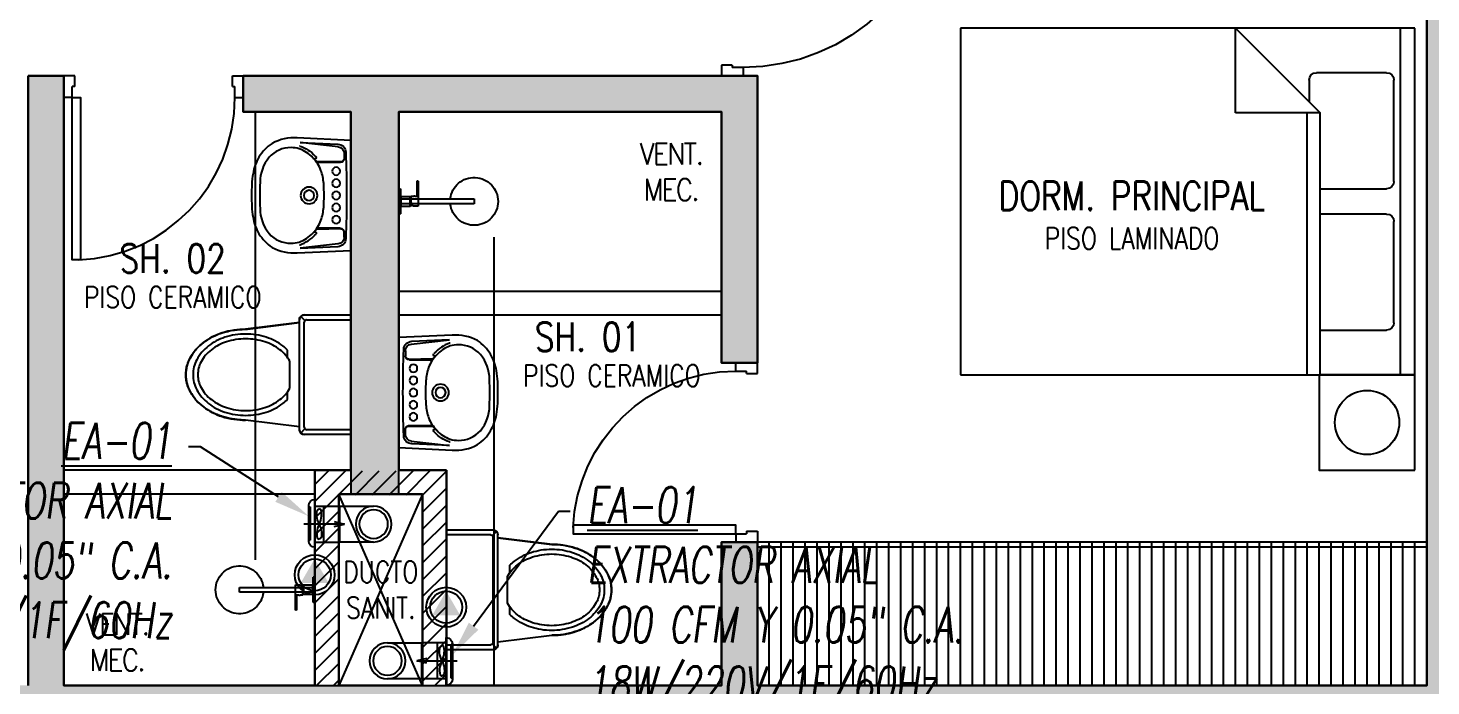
# Model space of a CAD drawing. Header units: millimetres. Extents: x -3 to 53, y -269 to 39.
# Drawn here: x 44.05 to 49.92, y -107.48 to -104.72 of the extents above; entities that cross this region are included whole.
import ezdxf
from ezdxf import colors
from ezdxf.entities.mleader import LeaderData, LeaderLine
from ezdxf.enums import TextEntityAlignment as Align
from ezdxf.math import Vec2, Vec3

# ---------------------------------------------------------------- set-up
doc = ezdxf.new("R2010")
doc.units = ezdxf.units.MM
doc.header["$LTSCALE"] = 15
doc.header["$PDMODE"] = 67
doc.header["$PDSIZE"] = 0.1
doc.linetypes.add('HIDDEN2', pattern=[0.1875, 0.125, -0.0625])
doc.layers.get('0').update_dxf_attribs({"color": 250})
doc.layers.get('DEFPOINTS').update_dxf_attribs({"color": 250})
for name, color, linetype in [('A-EST HATCH', 250, 'Continuous'), ('A-EST PLACAS', 250, 'Continuous'), ('A-LINEAS', 250, 'Continuous'), ('A-MOBILIARIO', 250, 'Continuous'), ('A-MURO BAJO', 251, 'Continuous'), ('A-PROYECCIONES', 250, 'HIDDEN2'), ('A-SANITARIOS', 250, 'Continuous'), ('A-TEXTO-ACABADO PISO', 250, 'Continuous'), ('A-TEXTO-AMBIENTE', 252, 'Continuous'), ('A-TEXTO-INDICACIONES', 250, 'Continuous'), ('DLP_MOBILIARIO FIJO', 250, 'Continuous'), ('L-06_EQ-FIN-CONT', 141, 'Continuous'), ('L3 Equipos y Ductos', 160, 'Continuous'), ('L4 Linea mediana', 191, 'Continuous'), ('L6 Linea fina', 141, 'Continuous'), ('MURO CF 60', 250, 'Continuous')]:
    doc.layers.add(name, color=color, linetype=linetype)
doc.layers.add('A-MUROS', color=252, linetype='Continuous', lineweight=30)
doc.styles.add('JNV ING', font='romans.shx', dxfattribs={"width": 0.7, "oblique": 8, "height": 0.15})
doc.styles.add('ROMANS', font='romans.shx', dxfattribs={"width": 0.8})
pattern_1 = [(45, (359.999406, -86.67669), (-0.035355339, 0.035355339), [])]

# ---------------------------------------------------------------- blocks, each defined once
blk = doc.blocks.new('FUTURE 150')
at = {"layer": 'L3 Equipos y Ductos'}
for p, q in [((-0.1294, 0.1486), (-0.1294, -0.0006)), ((-0.104, -0.026), (-0.104, 0.174)), ((-0.104, 0.152), (0, 0.152)), ((0, 0.152), (0, 0.002)), ((-0.104, 0.002), (0, 0.002))]:
    blk.add_line(p, q, dxfattribs=at)
for centre, start, end in [((-0.104, 0.1486), 90, 180), ((-0.104, -0.0006), 180, 270)]:
    blk.add_arc(centre, 0.0254, start, end, dxfattribs=at)
at = {"layer": 'L4 Linea mediana'}
for p, q in [((-0.1294, 0.1448), (-0.1239, 0.1448)), ((-0.1239, 0.0052), (-0.1239, 0.1448)), ((-0.066, 0.152), (-0.066, 0.002)), ((-0.1294, 0.0052), (-0.1239, 0.0052))]:
    blk.add_line(p, q, dxfattribs=at)
at = {"layer": 'L6 Linea fina'}
for p, q in [((0.0199, 0.077), (-0.1499, 0.077)), ((-0.0231, 0.0872), (0.0199, 0.077)), ((-0.0231, 0.0668), (0.0199, 0.077))]:
    blk.add_line(p, q, dxfattribs=at)
for points in [[(-0.0857, 0.077), (-0.0921, 0.0934), (-0.0951, 0.1284), (-0.0911, 0.1379), (-0.0857, 0.1402)], [(-0.0857, 0.077), (-0.0794, 0.0934), (-0.0764, 0.1284), (-0.0804, 0.1379), (-0.0857, 0.1402)], [(-0.0857, 0.077), (-0.0921, 0.0606), (-0.0951, 0.0256), (-0.0911, 0.0161), (-0.0857, 0.0138)], [(-0.0857, 0.077), (-0.0794, 0.0606), (-0.0764, 0.0256), (-0.0804, 0.0161), (-0.0857, 0.0138)]]:
    blk.add_spline(points, degree=3, dxfattribs=at)
blk = doc.blocks.new('Trampa de humo')
at = {"layer": 'L3 Equipos y Ductos'}
blk.add_lwpolyline([(0.155, 0.15), (0.013, 0.15), (0.013, 0), (0.155, 0)], dxfattribs=at)
for radius in [0.075, 0.06]:
    blk.add_circle((0.155, 0.075), radius, dxfattribs=at)
blk = doc.blocks.new('FUTURE150 con trampa')
blk.add_blockref('Trampa de humo', (0.0927, 0.0279))
at = {"layer": 'L-06_EQ-FIN-CONT'}
blk.add_blockref('FUTURE 150', (0.1057, 0.0259), dxfattribs=at)
blk = doc.blocks.new('PTO ELECT')
at = {"layer": 'L4 Linea mediana', "ltscale": 1.5}
blk.add_circle((-0.6859, 0.0891), 0.0833, dxfattribs=at)
at = {"layer": 'L6 Linea fina', "ltscale": 1.5}
blk.add_circle((-0.6859, 0.0891), 0.0671, dxfattribs=at)
blk.add_solid([(-0.6278, 0.0555), (-0.744, 0.0555), (-0.6278, 0.0555), (-0.6859, 0.1562)], dxfattribs=at)
blk = doc.blocks.new('EST.P10')
at = {"layer": 'A-EST HATCH'}
h = blk.add_hatch(color=256, dxfattribs=at)
h.dxf.hatch_style = 1
h.paths.add_polyline_path([(39.55, -2.74), (39.55, 3.325), (37.9, 3.325), (37.9, 3.525), (39.7, 3.525), (39.7, 2.65), (41.2, 2.65), (41.2, 3.15), (41.35, 3.15), (41.35, 2.45), (39.7, 2.45), (39.7, -2.74)])
h.paths.add_polyline_path([(18.45, 7.325), (20.05, 7.325), (20.05, 10.425), (18.85, 10.425), (18.85, 10.575), (20.2, 10.575), (20.2, 7.175), (18.45, 7.175)])
h.paths.add_polyline_path([(17.65, 10.575), (17.5, 10.575), (17.5, 7.175), (17.65, 7.175)])
h.paths.add_polyline_path([(12.15, 11.05), (11.85, 11.05), (11.85, 10.9), (12, 10.9), (12, 7.825), (12.15, 7.825)])
h.paths.add_polyline_path([(15.1, 10.425), (15.1, 7.325), (16.7, 7.325), (16.7, 7.175), (14.95, 7.175), (14.95, 10.575), (16.3, 10.575), (16.3, 10.425)])
h.paths.add_polyline_path([(5.85, 10.9), (5.25, 10.9), (5.25, 11.05), (6, 11.05), (6, 7.65), (4.85, 7.65), (4.85, 7.8), (5.85, 7.8)])
h.paths.add_polyline_path([(4.05, 11.05), (4.05, 7.65), (3.9, 7.65), (3.9, 11.05)])
h.paths.add_polyline_path([(3.1, 7.8), (1.5, 7.8), (1.5, 10.9), (2.7, 10.9), (2.7, 11.05), (1.35, 11.05), (1.35, 7.65), (3.1, 7.65)])
h.paths.add_polyline_path([(5.85, -2.65), (5.25, -2.65), (5.25, -2.8), (6, -2.8), (6, 0.6), (4.85, 0.6), (4.85, 0.45), (5.85, 0.45)])
h.paths.add_polyline_path([(4.05, -2.8), (4.05, 0.6), (3.9, 0.6), (3.9, -2.8)])
h.paths.add_polyline_path([(3.1, 0.45), (1.5, 0.45), (1.5, -2.65), (2.7, -2.65), (2.7, -2.8), (1.35, -2.8), (1.35, 0.6), (3.1, 0.6)])
h.paths.add_polyline_path([(8.7, -0.35), (8.85, -0.35), (8.85, -2.65), (9, -2.65), (9, -2.8), (8.7, -2.8)])
h.paths.add_polyline_path([(18.45, 0.925), (20.05, 0.925), (20.05, -2.175), (18.85, -2.175), (18.85, -2.325), (20.2, -2.325), (20.2, 1.075), (18.45, 1.075)])
h.paths.add_polyline_path([(17.65, -2.325), (17.5, -2.325), (17.5, 1.075), (17.65, 1.075)])
h.paths.add_polyline_path([(12.15, -2.8), (11.85, -2.8), (11.85, -2.65), (12, -2.65), (12, 0.425), (12.15, 0.425)])
h.paths.add_polyline_path([(15.1, -2.175), (15.1, 0.925), (16.7, 0.925), (16.7, 1.075), (14.95, 1.075), (14.95, -2.325), (16.3, -2.325), (16.3, -2.175)])
h.paths.add_polyline_path([(31.6, 7.325), (30, 7.325), (30, 10.425), (31.2, 10.425), (31.2, 10.575), (29.85, 10.575), (29.85, 7.175), (31.6, 7.175)])
h.paths.add_polyline_path([(32.4, 10.575), (32.55, 10.575), (32.55, 7.175), (32.4, 7.175)])
h.paths.add_polyline_path([(38.2, 11.05), (38.2, 10.9), (38.05, 10.9), (38.05, 7.825), (37.9, 7.825), (37.9, 11.05)])
h.paths.add_polyline_path([(27.6, 4.725), (37, 4.725), (37, 4.875), (33.45, 4.875), (33.45, 6.275), (33.25, 6.275), (33.25, 4.875), (30.35, 4.875), (30.35, 6.275), (30.2, 6.275), (30.2, 4.875), (27.8, 4.875), (27.8, 6.125), (29.45, 6.125), (29.45, 6.275), (27.175, 6.275), (27.175, 6.125), (27.6, 6.125)])
h.paths.add_polyline_path([(34.95, 10.425), (34.95, 7.325), (33.35, 7.325), (33.35, 7.175), (35.1, 7.175), (35.1, 10.575), (33.75, 10.575), (33.75, 10.425)])
h.paths.add_polyline_path([(39.7, 5.8), (41.35, 5.8), (41.35, 5.1), (41.2, 5.1), (41.2, 5.6), (39.7, 5.6), (39.7, 4.725), (37.9, 4.725), (37.9, 4.925), (39.55, 4.925), (39.55, 10.99), (39.7, 10.99)])
h.paths.add_polyline_path([(44.2, 10.9), (44.8, 10.9), (44.8, 11.05), (44.05, 11.05), (44.05, 7.65), (45.2, 7.65), (45.2, 7.8), (44.2, 7.8)])
h.paths.add_polyline_path([(46, 11.05), (46, 7.65), (46.15, 7.65), (46.15, 11.05)])
h.paths.add_polyline_path([(46.95, 7.8), (48.55, 7.8), (48.55, 10.9), (47.35, 10.9), (47.35, 11.05), (48.7, 11.05), (48.7, 7.65), (46.95, 7.65)])
h.paths.add_polyline_path([(46, -2.8), (46, 0.6), (46.15, 0.6), (46.15, -2.8)])
h.paths.add_polyline_path([(46.95, 0.45), (48.55, 0.45), (48.55, -2.65), (47.35, -2.65), (47.35, -2.8), (48.7, -2.8), (48.7, 0.6), (46.95, 0.6)])
h.paths.add_polyline_path([(41.35, 0.7), (41.2, 0.7), (41.2, -2.65), (41.05, -2.65), (41.05, -2.8), (41.35, -2.8)])
h.paths.add_polyline_path([(31.6, 0.925), (30, 0.925), (30, -2.175), (31.2, -2.175), (31.2, -2.325), (29.85, -2.325), (29.85, 1.075), (31.6, 1.075)])
h.paths.add_polyline_path([(32.4, -2.325), (32.55, -2.325), (32.55, 1.075), (32.4, 1.075)])
h.paths.add_polyline_path([(37.9, -2.8), (38.2, -2.8), (38.2, -2.65), (38.05, -2.65), (38.05, 0.425), (37.9, 0.425)])
h.paths.add_polyline_path([(34.95, -2.175), (34.95, 0.925), (33.35, 0.925), (33.35, 1.075), (35.1, 1.075), (35.1, -2.325), (33.75, -2.325), (33.75, -2.175)])
h.paths.add_polyline_path([(10.35, 3.525), (12.15, 3.525), (12.15, 3.375), (10.5, 3.375), (10.5, -2.74), (10.35, -2.74), (10.35, 2.5), (8.7, 2.5), (8.7, 3.15), (8.85, 3.15), (8.85, 2.65), (10.35, 2.65)])
h.paths.add_polyline_path([(44.05, -2.8), (44.05, 0.6), (45.2, 0.6), (45.2, 0.45), (44.2, 0.45), (44.2, -2.65), (44.8, -2.65), (44.8, -2.8)])
h.paths.add_polyline_path([(46.9532, 5.55), (47.1, 5.55), (47.1, 6.75), (44.95, 6.75), (44.95, 6.6), (45.4, 6.6), (45.4, 5), (45.6, 5), (45.6, 6.6), (46.95, 6.6), (46.95, 5.55)], flags=17)
h.paths.add_polyline_path([(46.9532, 2.7), (47.1, 2.7), (47.1, 1.5), (44.95, 1.5), (44.95, 1.65), (45.4, 1.65), (45.4, 3.25), (45.6, 3.25), (45.6, 1.65), (46.95, 1.65), (46.95, 2.7)], flags=17)
h.paths.add_polyline_path([(41.1999, 4.2), (44.05, 4.2), (44.05, 6.75), (44.2, 6.75), (44.2, 4.2), (46.95, 4.2), (46.95, 4.8), (47.1, 4.8), (47.1, 4.2), (49.9, 4.2), (49.9, 8.15), (49.85, 8.15), (49.85, 8.25), (50.05, 8.25), (50.05, 0), (49.85, 0), (49.85, 0.1), (49.8999, 0.1), (49.9, 4.05), (47.1, 4.05), (47.1, 3.45), (46.95, 3.45), (46.95, 4.05), (44.2, 4.05), (44.2, 1.5), (44.05, 1.5), (44.05, 4.05), (41.1999, 4.05)])
h.paths.add_polyline_path([(41.35, 11.05), (41.35, 7.55), (41.2, 7.55), (41.2, 10.9), (41.05, 10.9), (41.05, 11.05)])
h.paths.add_polyline_path([(27.15, 4.725), (25.15, 4.725), (25.15, 4.875), (27, 4.875), (27, 8.275), (25.15, 8.275), (25.15, 8.425), (27, 8.425), (27, 10.575), (27.85, 10.575), (27.85, 10.425), (27.15, 10.425)])
h.paths.add_polyline_path([(10.35, 10.99), (10.35, 5.75), (8.7, 5.75), (8.7, 5.1), (8.85, 5.1), (8.85, 5.6), (10.35, 5.6), (10.35, 4.725), (12.15, 4.725), (12.15, 4.875), (10.5, 4.875), (10.5, 10.99)])
h.paths.add_polyline_path([(2.95, 4.2), (0.15, 4.2), (0.1499, 8.15), (0.2, 8.15), (0.2, 8.25), (0, 8.25), (0, 0), (0.2, 0), (0.2, 0.0997), (0.1501, 0.1), (0.15, 4.05), (2.95, 4.05), (2.95, 3.45), (3.1, 3.45), (3.1, 4.05), (5.85, 4.05), (5.85, 1.5), (6, 1.5), (6, 4.05), (8.8501, 4.05), (8.8501, 4.2), (6, 4.2), (6, 6.75), (5.85, 6.75), (5.85, 4.2), (3.1, 4.2), (3.1, 4.8), (2.95, 4.8)])
h.paths.add_polyline_path([(8.7, 11.05), (9, 11.05), (9, 10.9), (8.85, 10.9), (8.85, 8.6), (8.7, 8.6)])
h.paths.add_polyline_path([(3.0968, 5.55), (2.95, 5.55), (2.95, 6.75), (5.1, 6.75), (5.1, 6.6), (4.65, 6.6), (4.65, 5), (4.45, 5), (4.45, 6.6), (3.1, 6.6), (3.1, 5.55)], flags=17)
h.paths.add_polyline_path([(3.0968, 2.7), (2.95, 2.7), (2.95, 1.5), (5.1, 1.5), (5.1, 1.65), (4.65, 1.65), (4.65, 3.25), (4.45, 3.25), (4.45, 1.65), (3.1, 1.65), (3.1, 2.7)], flags=17)
h.paths.add_polyline_path([(23.35, 4.725), (23.2, 4.725), (23.2, 8.425), (23.35, 8.425)])
h.paths.add_polyline_path([(22.45, 6.125), (22.45, 4.725), (13.05, 4.725), (13.05, 4.875), (16.6, 4.875), (16.6, 6.275), (16.8, 6.275), (16.8, 4.875), (19.7, 4.875), (19.7, 6.275), (19.85, 6.275), (19.85, 4.875), (22.25, 4.875), (22.25, 6.125), (20.6, 6.125), (20.6, 6.275), (22.845, 6.275), (22.845, 6.125)])
h.paths.add_polyline_path([(29, 1.975), (29, 2.125), (27.2, 2.125), (27.2, 3.375), (29.75, 3.375), (29.75, 1.975), (29.9, 1.975), (29.9, 3.375), (33.25, 3.375), (33.25, 1.975), (33.45, 1.975), (33.45, 3.375), (37, 3.375), (37, 3.525), (27, 3.525), (27, 1.975)])
h.paths.add_polyline_path([(27, 1.95), (27, -1.775), (23.35, -1.775), (23.35, 0.875), (25.7, 0.875), (25.7, 1.425), (26, 1.425), (26, 1.575), (25.55, 1.575), (25.55, 1.025), (23.35, 1.025), (23.35, 3.375), (26, 3.375), (26, 3.525), (23.2, 3.525), (23.2, -1.925), (27, -1.925), (27, -2.325), (27.85, -2.325), (27.85, -2.175), (27.15, -2.175), (27.15, 1.95)])
at = {"layer": 'A-EST PLACAS'}
blk.add_lwpolyline([(44.05, 6.75), (44.2, 6.75), (44.2, 4.2), (46.95, 4.2), (46.95, 4.8), (47.1, 4.8), (47.1, 4.2), (49.9, 4.2), (49.9, 8.15), (49.85, 8.15), (49.85, 8.25), (50.05, 8.25), (50.05, 0), (49.85, 0), (49.85, 0.1), (49.9, 0.1), (49.9, 4.05), (47.1, 4.05), (47.1, 3.45), (46.95, 3.45), (46.95, 4.05), (44.2, 4.05), (44.2, 1.5), (44.05, 1.5)], dxfattribs=at)
blk.add_lwpolyline([(46.9532, 5.55), (47.1, 5.55), (47.1, 6.75), (44.95, 6.75), (44.95, 6.6), (45.4, 6.6), (45.4, 5), (45.6, 5), (45.6, 6.6), (46.95, 6.6), (46.95, 5.55)], close=True, dxfattribs=at)
blk = doc.blocks.new('TEXTO DUCTOS PT')
at = {"layer": 'A-TEXTO-INDICACIONES', "insert": (44.175, -6.45), "char_height": 0.09, "width": 0.4157, "attachment_point": 5, "style": 'ROMANS'}
blk.add_mtext('\\pxsm1,t16;DUCTO SANIT.', dxfattribs=at)
blk = doc.blocks.new('ducha marsano')
at = {"linetype": 'HIDDEN2', "ltscale": 0.5, "extrusion": (-4.9425e-10, -7.91123e-10, -1)}
for p, q in [((-0.01, 0), (0.01, 0)), ((0.01, 0), (0.01, -0.3155)), ((-0.0155, -0.058), (-0.0157, -0.058)), ((-0.01, -0.3155), (-0.01, 0)), ((0.0225, -0.0515), (-0.0001, -0.0515)), ((0.0225, -0.0515), (0.0225, -0.0627)), ((-0.0205, -0.08), (-0.0205, -0.0601)), ((0.021, -0.0815), (-0.019, -0.0815)), ((0.025, -0.0815), (0.021, -0.0815)), ((0.0225, -0.0682), (0.0225, -0.077)), ((0.0225, -0.077), (0.025, -0.077)), ((0.025, -0.077), (0.0771, -0.077)), ((0.0771, -0.0815), (0.025, -0.0815)), ((0.0771, -0.077), (0.0816, -0.077)), ((0.0816, -0.0815), (0.0771, -0.0815)), ((0.0816, -0.077), (0.082, -0.077)), ((0.082, -0.0815), (0.0816, -0.0815)), ((0.082, -0.077), (0.084, -0.077)), ((0.084, -0.0815), (0.082, -0.0815)), ((0.0855, -0.0785), (0.0855, -0.08)), ((0.01, -0.3155), (-0.01, -0.3155))]:
    blk.add_line(p, q, dxfattribs=at)
for centre, radius, start, end in [((-0.0004, -0.0462), 0.02, 323.95812, 354.92979), ((0.0004, -0.0462), 0.02, 185.07021, 195.2705), ((0.019, -0.08), 0.0015, 270, 360), ((-0.084, -0.0785), 0.0015, 90, 180), ((-0.084, -0.08), 0.0015, 180, 270), ((0, -0.3155), 0.1, 95.73917, 84.26083)]:
    blk.add_arc(centre, radius, start, end, dxfattribs=at)
at = {"linetype": 'HIDDEN2', "ltscale": 0.5, "extrusion": (-4.94252e-10, -7.91124e-10, -1)}
blk.add_ellipse((0, -0.0515), major_axis=(-0.0225, -0.0095), ratio=0.001448, start_param=0.425436, end_param=1.567366, dxfattribs=at)
at = {"linetype": 'HIDDEN2', "ltscale": 0.5}
for points, degree in [([(-0.0305, 0), (0, 0), (0.0305, 0)], 2), ([(0.0305, 0), (0.0415, 0), (0.0525, 0)], 2), ([(0.0525, 0), (0.0525, -0.0038), (0.0525, -0.0075)], 2), ([(-0.0525, 0), (-0.0525, -0.0038), (-0.0525, -0.0075)], 2), ([(-0.0525, 0), (-0.0415, 0), (-0.0305, 0)], 2), ([(-0.0525, -0.0075), (-0.0525, -0.0075), (-0.0525, -0.0075)], 2), ([(0.0305, -0.008), (0, -0.008), (-0.0305, -0.008)], 2), ([(-0.0215, -0.008), (-0.0215, -0.0093), (-0.0215, -0.0105)], 2), ([(-0.021, -0.011), (-0.007, -0.011), (0.007, -0.011), (0.021, -0.011)], 3), ([(-0.02, -0.011), (-0.02, -0.0294), (-0.02, -0.0477)], 2), ([(-0.0197, -0.048), (0, -0.048), (0.0197, -0.048)], 2), ([(0.02, -0.011), (0.02, -0.0294), (0.02, -0.0477)], 2), ([(0.0215, -0.008), (0.0215, -0.0093), (0.0215, -0.0105)], 2)]:
    blk.add_open_spline(points, degree=degree, dxfattribs=at)
for points, weights in [([(-0.0525, -0.0075), (-0.0525, -0.0075), (-0.0525, -0.0075)], [1, 0.990847086912, 0.982266230892]), ([(-0.052, -0.008), (-0.0525, -0.008), (-0.0525, -0.0075)], [1, 0.707106781193, 1]), ([(-0.0215, -0.0105), (-0.0215, -0.011), (-0.021, -0.011)], [1, 0.70710678154, 1]), ([(-0.02, -0.0477), (-0.02, -0.048), (-0.0197, -0.048)], [1, 0.707106780138, 1]), ([(0.02, -0.0477), (0.02, -0.048), (0.0197, -0.048)], [1, 0.707106779703, 1]), ([(0.0211, -0.011), (0.0211, -0.011), (0.021, -0.011)], [1, 0.992411795776, 1]), ([(0.052, -0.008), (0.0521, -0.008), (0.0521, -0.008)], [1, 0.992411795771, 1])]:
    blk.add_rational_spline(points, weights, degree=2, dxfattribs=at)
for points, knots in [([(-0.0305, -0.008), (-0.0332, -0.008), (-0.0374, -0.008), (-0.0424, -0.008), (-0.0458, -0.008), (-0.0486, -0.008), (-0.0512, -0.008), (-0.052, -0.008), (-0.052, -0.008)], [0, 0, 0, 0, 8.104572, 12.495263, 16.885954, 21.276645, 25.667336, 33.771908, 33.771908, 33.771908, 33.771908]), ([(0.052, -0.008), (0.052, -0.008), (0.0512, -0.008), (0.0486, -0.008), (0.0458, -0.008), (0.0424, -0.008), (0.0374, -0.008), (0.0332, -0.008), (0.0305, -0.008)], [0, 0, 0, 0, 8.104572, 12.495263, 16.885954, 21.276645, 25.667336, 33.771908, 33.771908, 33.771908, 33.771908]), ([(0.0225, -0.0682), (0.0225, -0.0682), (0.0225, -0.0682), (0.0225, -0.0679), (0.0224, -0.0677), (0.0224, -0.0672), (0.0224, -0.0669), (0.0223, -0.0662), (0.0223, -0.0658), (0.0223, -0.0652), (0.0223, -0.0648), (0.0224, -0.0641), (0.0224, -0.0638), (0.0224, -0.0633), (0.0225, -0.0631), (0.0225, -0.0628), (0.0225, -0.0627), (0.0225, -0.0627)], [0.4148436, 0.4148436, 0.4148436, 0.4148436, 0.5185541, 0.5185541, 0.6222645, 0.6222645, 0.7259759, 0.7259759, 0.8296873, 0.8296873, 0.9333987, 0.9333987, 1.03711, 1.03711, 1.1408205, 1.1408205, 1.2445309, 1.2445309, 1.2445309, 1.2445309])]:
    blk.add_open_spline(points, degree=3, knots=knots, dxfattribs=at)
for points, weights, degree, knots in [([(0.0211, -0.011), (0.0211, -0.011), (0.0211, -0.011), (0.0211, -0.011), (0.0214, -0.0109), (0.0215, -0.0107), (0.0215, -0.0105)], [0.918641037743, 0.918640949346, 0.918640860949, 0.918640772552, 0.789223156395, 0.789223156395, 0.918640772552], 3, [0.1238988, 0.1238988, 0.1238988, 0.1238988, 0.1238993, 0.1238993, 0.1238993, 0.78603, 0.78603, 0.78603, 0.78603]), ([(0.0521, -0.008), (0.0521, -0.008), (0.0521, -0.008), (0.0525, -0.0079), (0.0525, -0.0075)], [0.918641037749, 0.918640905153, 0.918640772558, 0.724517853988, 0.918640772558], 2, [0.1238988, 0.1238988, 0.1238988, 0.1238993, 0.1238993, 0.7860311, 0.7860311, 0.7860311])]:
    blk.add_rational_spline(points, weights, degree=degree, knots=knots, dxfattribs=at)
blk = doc.blocks.new('*U140')
for p, q in [((0.01, 0.855), (0.01, 0.9)), ((0.1, 0.865), (0.1, 0.9)), ((0.055, 0.855), (0.01, 0.855)), ((0.1, 0.865), (0.055, 0.865)), ((0.055, 0.855), (0.055, 0.865)), ((0.055, 0.045), (0.01, 0.045)), ((0.01, 0.045), (0.01, 0)), ((0.055, 0.045), (0.055, 0.035)), ((0.1, 0.035), (0.055, 0.035)), ((0.1, 0.035), (0.1, 0))]:
    blk.add_line(p, q)
blk.add_lwpolyline([(0.93, 0.07), (0.93, 0.035), (0.1, 0.035), (0.1, 0.07)], close=True)
at = {"linetype": 'HIDDEN2'}
blk.add_arc((0.0995, 0.0339), 0.8311, 2.23015, 89.96723, dxfattribs=at)
blk = doc.blocks.new('A$C3E6679A6')
for p, q in [((0, 1.8444), (0.0001, 1.9044)), ((0.0001, 1.9044), (1.4501, 1.9044)), ((1.4501, 1.9044), (1.4501, 1.8444))]:
    blk.add_line(p, q)
at = {"linetype": 'Continuous'}
for p, q in [((0, 1.8444), (1.45, 1.8444)), ((0, 0.0044), (0, 1.8444)), ((1.45, 1.8444), (1.45, 0.0044)), ((0.1867, 1.5087), (0.1867, 1.786)), ((0.2173, 1.8167), (0.6414, 1.8167)), ((0.672, 1.786), (0.672, 1.5087)), ((0.778, 1.5087), (0.778, 1.786)), ((0.8086, 1.8167), (1.2327, 1.8167)), ((1.2633, 1.786), (1.2633, 1.4926)), ((0, 1.5084), (1.0953, 1.5084)), ((1.45, 1.1538), (1.0953, 1.5084)), ((1.0953, 1.5084), (1.0953, 1.1538)), ((1.0953, 1.4524), (0, 1.4524)), ((1.2327, 1.462), (1.1418, 1.462)), ((1.0953, 1.1538), (1.45, 1.1538)), ((1.45, 0.0044), (0, 0.0044))]:
    blk.add_line(p, q, dxfattribs=at)
for centre, start, end in [((0.2173, 1.786), 90, 180), ((0.6414, 1.786), 0, 90), ((0.8086, 1.786), 90, 180), ((1.2327, 1.786), 0, 90), ((1.2327, 1.4926), 270, 0)]:
    blk.add_arc(centre, 0.0306, start, end, dxfattribs=at)
at = {"layer": 'DEFPOINTS', "color": 0, "linetype": 'ByBlock'}
for p in [(0, 1.9044), (0, 0)]:
    blk.add_point(p, dxfattribs=at)
blk = doc.blocks.new('A$C2EBA15F5')
blk.add_lwpolyline([(0, 0.4), (0, 0), (0.4, 0), (0.4, 0.4)], close=True)
blk.add_circle((0.2, 0.2), 0.1344)
blk = doc.blocks.new('SIFON JET_PLANTA')
at = {"extrusion": (-2.64698e-23, 6.61744e-24, -1)}
for p, q in [((-0.2149, 0.2323, 0), (-0.2142, 0.2356, 0)), ((-0.2142, 0.2356, 0), (-0.2129, 0.239, 0)), ((-0.2129, 0.239, 0), (-0.211, 0.2419, 0)), ((-0.211, 0.2419, 0), (-0.2091, 0.2441, 0)), ((-0.2091, 0.2441, 0), (-0.2077, 0.2455, 0)), ((-0.2077, 0.2455, 0), (-0.2055, 0.247, 0)), ((-0.2055, 0.247, 0), (-0.2007, 0.2492, 0)), ((-0.2007, 0.2492, 0), (-0.195, 0.25, 0)), ((-0.195, 0.25, 0), (-0.195, 0.25, 0)), ((-0.195, 0.25, 0), (-0.1605, 0.25, 0)), ((-0.1605, 0.25, 0), (-0.0975, 0.25, 0)), ((-0.0975, 0.25, 0), (-0.0323, 0.25, 0)), ((-0.0323, 0.25, 0), (0, 0.25, 0)), ((0, 0.25, 0), (0, -0.25, 0)), ((-0.5385, 0.1749, 0), (-0.5346, 0.176, 0)), ((-0.5346, 0.176, 0), (-0.5265, 0.1784, 0)), ((-0.5265, 0.1784, 0), (-0.5216, 0.1797, 0)), ((-0.5216, 0.1797, 0), (-0.5148, 0.1813, 0)), ((-0.5148, 0.1813, 0), (-0.5079, 0.1829, 0)), ((-0.5079, 0.1829, 0), (-0.5016, 0.1842, 0)), ((-0.5016, 0.1842, 0), (-0.4865, 0.1867, 0)), ((-0.4865, 0.1867, 0), (-0.4763, 0.188, 0)), ((-0.4763, 0.188, 0), (-0.4726, 0.1884, 0)), ((-0.4726, 0.1884, 0), (-0.4636, 0.1892, 0)), ((-0.4636, 0.1892, 0), (-0.4549, 0.1897, 0)), ((-0.4549, 0.1897, 0), (-0.449, 0.1899, 0)), ((-0.449, 0.1899, 0), (-0.44, 0.19, 0)), ((-0.44, 0.19, 0), (-0.4322, 0.191, 0)), ((-0.4322, 0.191, 0), (-0.215, 0.2181, 0)), ((-0.215, 0.2278, 0), (-0.2149, 0.2323, 0)), ((-0.215, 0.2234, 0), (-0.215, 0.2278, 0)), ((-0.215, 0.2181, 0), (-0.215, 0.2234, 0)), ((-0.6386, 0.1152, 0), (-0.6326, 0.121, 0)), ((-0.6326, 0.121, 0), (-0.6299, 0.1235, 0)), ((-0.6299, 0.1235, 0), (-0.6251, 0.1276, 0)), ((-0.6251, 0.1276, 0), (-0.6206, 0.1314, 0)), ((-0.6206, 0.1314, 0), (-0.6168, 0.1344, 0)), ((-0.6168, 0.1344, 0), (-0.6106, 0.1389, 0)), ((-0.6106, 0.1389, 0), (-0.6061, 0.142, 0)), ((-0.6061, 0.142, 0), (-0.6, 0.1461, 0)), ((-0.6, 0.1461, 0), (-0.5963, 0.1484, 0)), ((-0.5963, 0.1484, 0), (-0.5908, 0.1517, 0)), ((-0.5908, 0.1517, 0), (-0.5862, 0.1543, 0)), ((-0.5862, 0.1543, 0), (-0.5794, 0.158, 0)), ((-0.5794, 0.158, 0), (-0.5693, 0.1629, 0)), ((-0.5693, 0.1629, 0), (-0.5517, 0.1703, 0)), ((-0.5517, 0.1703, 0), (-0.5465, 0.1722, 0)), ((-0.5465, 0.1722, 0), (-0.5385, 0.1749, 0)), ((-0.6779, 0.0582, 0), (-0.6745, 0.0655, 0)), ((-0.6745, 0.0655, 0), (-0.6722, 0.0699, 0)), ((-0.6745, 0.0655, 0), (-0.6745, 0.0655, 0)), ((-0.6722, 0.0699, 0), (-0.6705, 0.0728, 0)), ((-0.6705, 0.0728, 0), (-0.669, 0.0755, 0)), ((-0.669, 0.0755, 0), (-0.6672, 0.0785, 0)), ((-0.6672, 0.0785, 0), (-0.665, 0.082, 0)), ((-0.665, 0.082, 0), (-0.6634, 0.0845, 0)), ((-0.6634, 0.0845, 0), (-0.6611, 0.088, 0)), ((-0.6611, 0.088, 0), (-0.657, 0.0936, 0)), ((-0.657, 0.0936, 0), (-0.6534, 0.0984, 0)), ((-0.657, 0.0936, 0), (-0.657, 0.0936, 0)), ((-0.6534, 0.0984, 0), (-0.6503, 0.1023, 0)), ((-0.6534, 0.0984, 0), (-0.6534, 0.0984, 0)), ((-0.6503, 0.1023, 0), (-0.6453, 0.108, 0)), ((-0.6453, 0.108, 0), (-0.6386, 0.1152, 0)), ((-0.69, 0, 0), (-0.6899, 0.0044, 0)), ((-0.6899, 0.0044, 0), (-0.6897, 0.0096, 0)), ((-0.6897, 0.0096, 0), (-0.6893, 0.014, 0)), ((-0.6893, 0.014, 0), (-0.6887, 0.0194, 0)), ((-0.6887, 0.0194, 0), (-0.6881, 0.0236, 0)), ((-0.6881, 0.0236, 0), (-0.6872, 0.0284, 0)), ((-0.6881, 0.0236, 0), (-0.6881, 0.0236, 0)), ((-0.6872, 0.0284, 0), (-0.6867, 0.031, 0)), ((-0.6867, 0.031, 0), (-0.6855, 0.0361, 0)), ((-0.6855, 0.0361, 0), (-0.6838, 0.0421, 0)), ((-0.6855, 0.0361, 0), (-0.6855, 0.0361, 0)), ((-0.6838, 0.0421, 0), (-0.6819, 0.048, 0)), ((-0.6838, 0.0421, 0), (-0.6838, 0.0421, 0)), ((-0.6819, 0.048, 0), (-0.6804, 0.0521, 0)), ((-0.6804, 0.0521, 0), (-0.6793, 0.0547, 0)), ((-0.6793, 0.0547, 0), (-0.6779, 0.0582, 0)), ((-0.6899, -0.0065, 0), (-0.69, 0, 0)), ((-0.6896, -0.0111, 0), (-0.6899, -0.0065, 0)), ((-0.6891, -0.0164, 0), (-0.6896, -0.0111, 0)), ((-0.6881, -0.0232, 0), (-0.6891, -0.0164, 0)), ((-0.6876, -0.0264, 0), (-0.6881, -0.0232, 0)), ((-0.687, -0.0296, 0), (-0.6876, -0.0264, 0)), ((-0.6864, -0.0321, 0), (-0.687, -0.0296, 0)), ((-0.6855, -0.0361, 0), (-0.6864, -0.0321, 0)), ((-0.6838, -0.0419, 0), (-0.6855, -0.0361, 0)), ((-0.6827, -0.0457, 0), (-0.6838, -0.0419, 0)), ((-0.6814, -0.0492, 0), (-0.6827, -0.0457, 0)), ((-0.6803, -0.0522, 0), (-0.6814, -0.0492, 0)), ((-0.6792, -0.0551, 0), (-0.6803, -0.0522, 0)), ((-0.6779, -0.0581, 0), (-0.6792, -0.0551, 0)), ((-0.677, -0.0602, 0), (-0.6779, -0.0581, 0)), ((-0.6751, -0.0642, 0), (-0.677, -0.0602, 0)), ((-0.6722, -0.0699, 0), (-0.6751, -0.0642, 0)), ((-0.6706, -0.0727, 0), (-0.6722, -0.0699, 0)), ((-0.6679, -0.0774, 0), (-0.6706, -0.0727, 0)), ((-0.6646, -0.0826, 0), (-0.6679, -0.0774, 0)), ((-0.6623, -0.0862, 0), (-0.6646, -0.0826, 0)), ((-0.6599, -0.0897, 0), (-0.6623, -0.0862, 0)), ((-0.6554, -0.0958, 0), (-0.6599, -0.0897, 0)), ((-0.6494, -0.1032, 0), (-0.6554, -0.0958, 0)), ((-0.6458, -0.1074, 0), (-0.6494, -0.1032, 0)), ((-0.64, -0.1137, 0), (-0.6458, -0.1074, 0)), ((-0.6379, -0.1158, 0), (-0.64, -0.1137, 0)), ((-0.6347, -0.119, 0), (-0.6379, -0.1158, 0)), ((-0.6335, -0.1201, 0), (-0.6347, -0.119, 0)), ((-0.6347, -0.119, 0), (-0.6347, -0.119, 0)), ((-0.6318, -0.1217, 0), (-0.6335, -0.1201, 0)), ((-0.6305, -0.123, 0), (-0.6318, -0.1217, 0)), ((-0.6318, -0.1217, 0), (-0.6318, -0.1217, 0)), ((-0.6288, -0.1244, 0), (-0.6305, -0.123, 0)), ((-0.6276, -0.1255, 0), (-0.6288, -0.1244, 0)), ((-0.6262, -0.1268, 0), (-0.6276, -0.1255, 0)), ((-0.6245, -0.1281, 0), (-0.6262, -0.1268, 0)), ((-0.6235, -0.1291, 0), (-0.6245, -0.1281, 0)), ((-0.6245, -0.1281, 0), (-0.6245, -0.1281, 0)), ((-0.6223, -0.13, 0), (-0.6235, -0.1291, 0)), ((-0.6215, -0.1307, 0), (-0.6223, -0.13, 0)), ((-0.6204, -0.1315, 0), (-0.6215, -0.1307, 0)), ((-0.6193, -0.1324, 0), (-0.6204, -0.1315, 0)), ((-0.6179, -0.1335, 0), (-0.6193, -0.1324, 0)), ((-0.6168, -0.1344, 0), (-0.6179, -0.1335, 0)), ((-0.6153, -0.1355, 0), (-0.6168, -0.1344, 0)), ((-0.6142, -0.1363, 0), (-0.6153, -0.1355, 0)), ((-0.612, -0.1379, 0), (-0.6142, -0.1363, 0)), ((-0.6086, -0.1403, 0), (-0.612, -0.1379, 0)), ((-0.607, -0.1415, 0), (-0.6086, -0.1403, 0)), ((-0.6058, -0.1422, 0), (-0.607, -0.1415, 0)), ((-0.6039, -0.1435, 0), (-0.6058, -0.1422, 0)), ((-0.602, -0.1448, 0), (-0.6039, -0.1435, 0)), ((-0.6004, -0.1458, 0), (-0.602, -0.1448, 0)), ((-0.5987, -0.1469, 0), (-0.6004, -0.1458, 0)), ((-0.5964, -0.1483, 0), (-0.5987, -0.1469, 0)), ((-0.595, -0.1492, 0), (-0.5964, -0.1483, 0)), ((-0.5936, -0.15, 0), (-0.595, -0.1492, 0)), ((-0.5918, -0.1511, 0), (-0.5936, -0.15, 0)), ((-0.5896, -0.1524, 0), (-0.5918, -0.1511, 0)), ((-0.5871, -0.1538, 0), (-0.5896, -0.1524, 0)), ((-0.5833, -0.1559, 0), (-0.5871, -0.1538, 0)), ((-0.5781, -0.1587, 0), (-0.5833, -0.1559, 0)), ((-0.5759, -0.1598, 0), (-0.5781, -0.1587, 0)), ((-0.5738, -0.1608, 0), (-0.5759, -0.1598, 0)), ((-0.5702, -0.1625, 0), (-0.5738, -0.1608, 0)), ((-0.5675, -0.1637, 0), (-0.5702, -0.1625, 0)), ((-0.5659, -0.1645, 0), (-0.5675, -0.1637, 0)), ((-0.5644, -0.1652, 0), (-0.5659, -0.1645, 0)), ((-0.5614, -0.1664, 0), (-0.5644, -0.1652, 0)), ((-0.5598, -0.1671, 0), (-0.5614, -0.1664, 0)), ((-0.5568, -0.1683, 0), (-0.5598, -0.1671, 0)), ((-0.5543, -0.1693, 0), (-0.5568, -0.1683, 0)), ((-0.551, -0.1706, 0), (-0.5543, -0.1693, 0)), ((-0.5491, -0.1713, 0), (-0.551, -0.1706, 0)), ((-0.5465, -0.1722, 0), (-0.5491, -0.1713, 0)), ((-0.5449, -0.1728, 0), (-0.5465, -0.1722, 0)), ((-0.5428, -0.1735, 0), (-0.5449, -0.1728, 0)), ((-0.5412, -0.174, 0), (-0.5428, -0.1735, 0)), ((-0.5385, -0.1749, 0), (-0.5412, -0.174, 0)), ((-0.5352, -0.1759, 0), (-0.5385, -0.1749, 0)), ((-0.5385, -0.1749, 0), (-0.5385, -0.1749, 0)), ((-0.5321, -0.1768, 0), (-0.5352, -0.1759, 0)), ((-0.5296, -0.1775, 0), (-0.5321, -0.1768, 0)), ((-0.5267, -0.1783, 0), (-0.5296, -0.1775, 0)), ((-0.5238, -0.1791, 0), (-0.5267, -0.1783, 0)), ((-0.5267, -0.1783, 0), (-0.5267, -0.1783, 0)), ((-0.5217, -0.1796, 0), (-0.5238, -0.1791, 0)), ((-0.5177, -0.1807, 0), (-0.5217, -0.1796, 0)), ((-0.5151, -0.1813, 0), (-0.5177, -0.1807, 0)), ((-0.5118, -0.1821, 0), (-0.5151, -0.1813, 0)), ((-0.5094, -0.1826, 0), (-0.5118, -0.1821, 0)), ((-0.5066, -0.1832, 0), (-0.5094, -0.1826, 0)), ((-0.5022, -0.184, 0), (-0.5066, -0.1832, 0)), ((-0.4974, -0.1849, 0), (-0.5022, -0.184, 0)), ((-0.495, -0.1854, 0), (-0.4974, -0.1849, 0)), ((-0.4974, -0.1849, 0), (-0.4974, -0.1849, 0)), ((-0.4936, -0.1856, 0), (-0.495, -0.1854, 0)), ((-0.4916, -0.1859, 0), (-0.4936, -0.1856, 0)), ((-0.4884, -0.1864, 0), (-0.4916, -0.1859, 0)), ((-0.4862, -0.1867, 0), (-0.4884, -0.1864, 0)), ((-0.4824, -0.1872, 0), (-0.4862, -0.1867, 0)), ((-0.4812, -0.1874, 0), (-0.4824, -0.1872, 0)), ((-0.4785, -0.1877, 0), (-0.4812, -0.1874, 0)), ((-0.4761, -0.188, 0), (-0.4785, -0.1877, 0)), ((-0.4735, -0.1883, 0), (-0.4761, -0.188, 0)), ((-0.4695, -0.1887, 0), (-0.4735, -0.1883, 0)), ((-0.4651, -0.189, 0), (-0.4695, -0.1887, 0)), ((-0.4639, -0.1891, 0), (-0.4651, -0.189, 0)), ((-0.4651, -0.189, 0), (-0.4651, -0.189, 0)), ((-0.4619, -0.1893, 0), (-0.4639, -0.1891, 0)), ((-0.4592, -0.1894, 0), (-0.4619, -0.1893, 0)), ((-0.4568, -0.1896, 0), (-0.4592, -0.1894, 0)), ((-0.455, -0.1897, 0), (-0.4568, -0.1896, 0)), ((-0.4518, -0.1898, 0), (-0.455, -0.1897, 0)), ((-0.449, -0.1899, 0), (-0.4518, -0.1898, 0)), ((-0.4467, -0.1899, 0), (-0.449, -0.1899, 0)), ((-0.4428, -0.19, 0), (-0.4467, -0.1899, 0)), ((-0.44, -0.19, 0), (-0.4428, -0.19, 0)), ((-0.215, -0.2181, 0), (-0.44, -0.19, 0)), ((-0.215, -0.227, 0), (-0.215, -0.2181, 0)), ((-0.215, -0.23, 0), (-0.215, -0.227, 0)), ((-0.2147, -0.2335, 0), (-0.215, -0.23, 0)), ((-0.2138, -0.2369, 0), (-0.2147, -0.2335, 0)), ((-0.2126, -0.2395, 0), (-0.2138, -0.2369, 0)), ((-0.2138, -0.2369, 0), (-0.2138, -0.2369, 0)), ((-0.2108, -0.2423, 0), (-0.2126, -0.2395, 0)), ((-0.2126, -0.2395, 0), (-0.2126, -0.2395, 0)), ((-0.2091, -0.2441, 0), (-0.2108, -0.2423, 0)), ((-0.2108, -0.2423, 0), (-0.2108, -0.2423, 0)), ((-0.2108, -0.2423, 0), (-0.2108, -0.2423, 0)), ((-0.209, -0.244, 0), (-0.2091, -0.2441, 0)), ((-0.2067, -0.2462, 0), (-0.209, -0.244, 0)), ((-0.209, -0.244, 0), (-0.209, -0.244, 0)), ((-0.2029, -0.2484, 0), (-0.2067, -0.2462, 0)), ((-0.2067, -0.2462, 0), (-0.2067, -0.2462, 0)), ((-0.1995, -0.2495, 0), (-0.2029, -0.2484, 0)), ((-0.2029, -0.2484, 0), (-0.2029, -0.2484, 0)), ((-0.195, -0.25, 0), (-0.1995, -0.2495, 0)), ((0, -0.25, 0), (-0.195, -0.25, 0))]:
    blk.add_line(p, q, dxfattribs=at)
for p, q in [((-0.2091, 0.2441, 0), (-0.1921, 0.2271, 0)), ((-0.195, 0.25, 0), (0, 0.25, 0)), ((0, 0.25, 0), (0, -0.25, 0)), ((-0.215, 0.2181, 0), (-0.44, 0.19, 0)), ((-0.215, -0.23, 0), (-0.215, 0.23, 0)), ((-0.195, -0.22, 0), (-0.195, 0.22, 0)), ((-0.185, 0.23, 0), (0, 0.23, 0)), ((-0.265, 0.0718, 0), (-0.265, 0.1028, 0)), ((-0.255, -0.0562, 0), (-0.255, 0.0562, 0)), ((-0.265, -0.1028, 0), (-0.265, -0.0718, 0)), ((-0.215, -0.2181, 0), (-0.44, -0.19, 0)), ((-0.2091, -0.2441, 0), (-0.1921, -0.2271, 0)), ((0, -0.23, 0), (-0.185, -0.23, 0)), ((0, -0.25, 0), (-0.195, -0.25, 0))]:
    blk.add_line(p, q)
at = {"elevation": 0}
for points in [[(-0.265, 0.1028, 0.0362), (-0.2844, 0.1202, 0.08725), (-0.3535, 0.1565, 0.077598), (-0.44, 0.17, 0.077598), (-0.5265, 0.1565, 0.08725), (-0.5956, 0.1202, 0.105601), (-0.6443, 0.0627, 0.12364), (-0.66, 0, 0.12364), (-0.6443, -0.0627, 0.105601), (-0.5956, -0.1202, 0.08725), (-0.5265, -0.1565, 0.077598), (-0.44, -0.17, 0.077598)], [(-0.255, 0.0562, 0.100268), (-0.2967, 0.1044, 0.08725), (-0.3596, 0.1374, 0.077598), (-0.44, 0.15, 0.077598), (-0.5204, 0.1374, 0.08725), (-0.5833, 0.1044, 0.105601), (-0.6266, 0.0532, 0.12364), (-0.64, 0, 0.12364), (-0.6266, -0.0532, 0.105601), (-0.5833, -0.1044, 0.08725), (-0.5204, -0.1374, 0.077598), (-0.44, -0.15, 0.077598)], [(-0.44, -0.15, 0.077598), (-0.3596, -0.1374, 0.08725), (-0.2967, -0.1044, 0.100268), (-0.255, -0.0562, 0.12364)], [(-0.44, -0.17, 0.077598), (-0.3535, -0.1565, 0.08725), (-0.2844, -0.1202, 0.0362), (-0.265, -0.1028, 0.12364)]]:
    blk.add_lwpolyline(points, format="xyb", dxfattribs=at)
for centre, radius, start, end in [((-0.195, 0.23, 0), 0.02, 90, 180), ((-0.44, -0.1379, 0), 0.3279, 90, 107.47412), ((-0.185, 0.22, 0), 0.01, 90, 180), ((-0.4939, -0.0273, 0), 0.203, 127.23483, 151.40883), ((-0.4613, -0.0702, 0), 0.257, 107.47412, 127.23483), ((-0.544, 0, 0), 0.146, 151.40883, 180), ((-0.544, 0, 0), 0.146, 180, 208.59117), ((-0.4939, 0.0273, 0), 0.203, 208.59117, 232.76517), ((-0.4613, 0.0702, 0), 0.257, 232.76517, 252.52588), ((-0.44, 0.1379, 0), 0.3279, 252.52588, 270), ((-0.195, -0.23, 0), 0.02, 180, 270), ((-0.185, -0.22, 0), 0.01, 180, 270)]:
    blk.add_arc(centre, radius, start, end)
blk = doc.blocks.new('BOWL-ITALGRIF_VARADERO_01')
for p, q in [((-0.2032, -0.1971), (-0.2208, -0.038)), ((0.2032, -0.1971), (0.2208, -0.038)), ((-0.1404, -0.2077), (-0.1424, -0.1083)), ((-0.1375, -0.205), (-0.1375, -0.1117)), ((0.1375, -0.205), (0.1375, -0.1117)), ((0.1404, -0.2077), (0.1424, -0.1083)), ((-0.1753, -0.222), (-0.1544, -0.222)), ((0.1753, -0.222), (0.1544, -0.222))]:
    blk.add_line(p, q)
for points in [[(-0.0917, 0.1589, -0.02989), (-0.0456, 0.1646, -0.007822), (0.0456, 0.1646, -0.02989), (0.0918, 0.1589, -0.091737), (0.1601, 0.1343, -0.112496), (0.2175, 0.0792, -0.147885), (0.2402, -0.0257), (0.23, -0.25), (-0.23, -0.25), (-0.2402, -0.0257, -0.147885), (-0.2175, 0.0792, -0.112496), (-0.1601, 0.1343, -0.091737)], [(-0.0496, -0.1363, -0.062677), (-0.1048, -0.1249, -0.110639), (-0.1576, -0.091, -0.120976), (-0.195, -0.0344, -0.061198), (-0.2, 0, -0.21707), (-0.1593, 0.092, -0.174983), (-0.0545, 0.1298, -0.010618), (0, 0.131, -0.010618), (0.0545, 0.1298, -0.174983), (0.1593, 0.092, -0.21707), (0.2, 0, -0.061198), (0.195, -0.0344, -0.120976), (0.1576, -0.091, -0.110639), (0.1048, -0.1249, -0.062677), (0.0496, -0.1363, -0.017583), (0, -0.138, -0.017583)]]:
    blk.add_lwpolyline(points, format="xyb", close=True)
for points in [[(-0.2216, -0.0381), (-0.2145, -0.1954, 0.390823), (-0.1807, -0.2288, 0.017524), (0.1807, -0.2288, 0.390823), (0.2145, -0.1954), (0.2216, -0.0381)], [(-0.2072, -0.035, 0.005), (-0.2064, -0.038, 0.121292), (-0.166, -0.0996, 0.007977), (-0.1624, -0.1031)], [(0.2072, -0.035, -0.005), (0.2064, -0.038, -0.121292), (0.166, -0.0996, -0.007977), (0.1624, -0.1031)]]:
    blk.add_lwpolyline(points, format="xyb")
for centre, radius in [((0, -0.075), 0.035), ((0, -0.075), 0.0215), ((-0.1015, -0.1885), 0.0165), ((-0.051, -0.1885), 0.0165), ((0, -0.1885), 0.0165), ((0.051, -0.1885), 0.0165), ((0.1015, -0.1885), 0.0165)]:
    blk.add_circle(centre, radius)
for centre, radius, start, end in [((-0.1583, -0.0987), 0.006, 226.64309, 46.64309), ((-0.1404, -0.1083), 0.002, 54.36186, 181.13739), ((-0.1355, -0.1117), 0.002, 56.71088, 180), ((0.1355, -0.1117), 0.002, 0, 123.28912), ((0.1404, -0.1083), 0.002, 358.86261, 125.63814), ((0.1583, -0.0987), 0.006, 133.35691, 313.35691), ((0.1048, -0.1249), 9.094947017729287e-16, 0, 217.6714), ((-0.1753, -0.194), 0.028, 186.31112, 270), ((-0.1545, -0.205), 0.017, 270, 0), ((-0.1544, -0.208), 0.014, 270, 1.13739), ((0.1545, -0.205), 0.017, 180, 270), ((0.1544, -0.208), 0.014, 178.86261, 270), ((0.1753, -0.194), 0.028, 270, 353.68888)]:
    blk.add_arc(centre, radius, start, end)
blk = doc.blocks.new('*U142')
for p, q in [((0.01, 0.705), (0.01, 0.75)), ((0.055, 0.705), (0.01, 0.705)), ((0.1, 0.715), (0.055, 0.715)), ((0.055, 0.705), (0.055, 0.715)), ((0.1, 0.715), (0.1, 0.75)), ((0.055, 0.045), (0.01, 0.045)), ((0.01, 0.045), (0.01, 0)), ((0.055, 0.045), (0.055, 0.035)), ((0.1, 0.035), (0.055, 0.035)), ((0.1, 0.035), (0.1, 0))]:
    blk.add_line(p, q)
blk.add_lwpolyline([(0.78, 0.07), (0.78, 0.035), (0.1, 0.035), (0.1, 0.07)], close=True)
at = {"linetype": 'HIDDEN2'}
blk.add_arc((0.0996, 0.0341), 0.6809, 2.23015, 89.96723, dxfattribs=at)
blk = doc.blocks.new('Vent SSHH G1')
at = {"layer": 'L6 Linea fina', "xscale": -1, "rotation": 180}
blk.add_blockref('FUTURE150 con trampa', (40.9983, 0.578, 0), dxfattribs=at)
at = {"layer": 'L6 Linea fina'}
for p in [(41.6854, 0.1737, 0), (42.2354, 0.0384, 0)]:
    blk.add_blockref('PTO ELECT', p, dxfattribs=at)
at = {"layer": 'L6 Linea fina', "xscale": -1}
blk.add_blockref('FUTURE150 con trampa', (41.5517, -0.1999), dxfattribs=at)
at = {"layer": 'L6 Linea fina'}
ml = blk.add_multileader_mtext('Standard', dxfattribs=at)
ml.set_content('{\\LEA-01}\\PEXTRACTOR AXIAL\\P100 CFM Y 0.05" C.A.\\P18W/220V/1F/60Hz', color=12, style='JNV ING')
ml.set_leader_properties(color=256, linetype='ByLayer', lineweight=-1)
ml.build(insert=Vec2(0, 0))
ml.multileader.update_dxf_attribs({"dogleg_length": 0.05, "arrow_head_size": 0.15})
ctx = ml.context
ctx.base_point, ctx.char_height, ctx.arrow_head_size, ctx.landing_gap_size, ctx.plane_origin = Vec3(38.5584, 0.7982, 0), 0.15, 0.15, 0.07, Vec3(40.9656, 0.1957, 0)
ctx.text_align_type = 2
notes = []
notes.append((ctx, [(0, (1, 1, 0), (40.5224, 0.7982, 0), (-1, 0), 0.05, [(0, [(40.9746, 0.5079, 0)], 0, [])])]))
ctx.mtext.insert, ctx.mtext.alignment, ctx.mtext.flow_direction = Vec3(40.4024, 0.8982, 0), 3, 5
ml = blk.add_multileader_mtext('Standard', dxfattribs=at)
ml.set_content('{\\LEA-01}\\PEXTRACTOR AXIAL\\P100 CFM Y 0.05" C.A.\\P18W/220V/1F/60Hz', color=12, style='JNV ING')
ml.set_leader_properties(color=256, linetype='ByLayer', lineweight=-1)
ml.build(insert=Vec2(0, 0))
ml.multileader.update_dxf_attribs({"dogleg_length": 0.05, "arrow_head_size": 0.15})
ctx = ml.context
ctx.base_point, ctx.char_height, ctx.arrow_head_size, ctx.landing_gap_size, ctx.plane_origin = Vec3(42.0686, 0.5296), 0.15, 0.15, 0.07, Vec3(41.5754, -0.0729)
notes.append((ctx, [(0, (1, 1, 0), (42.0186, 0.5296), (1, 0), 0.05, [(0, [(41.5754, -0.0729)], 0, [])])]))
ctx.mtext.insert, ctx.mtext.flow_direction = Vec3(42.1386, 0.6296), 5
for ctx, leaders in notes:
    for number, flags, end, landing, length, lines in leaders:
        leader = LeaderData()
        leader.index, (leader.has_last_leader_line, leader.has_dogleg_vector, leader.attachment_direction) = number, flags
        leader.last_leader_point, leader.dogleg_vector, leader.dogleg_length = Vec3(end), Vec3(landing), length
        for number, points, colour, breaks in lines:
            line = LeaderLine()
            line.index, line.vertices, line.color, line.breaks = number, Vec3.list(points), colors.encode_raw_color(colour), breaks
            leader.lines.append(line)
        ctx.leaders.append(leader)

msp = doc.modelspace()

# ---------------------------------------------------------------- hatches: boundary and pattern name
at = {"layer": 'DLP_MOBILIARIO FIJO'}
h = msp.add_hatch(dxfattribs=at)
h.set_pattern_fill('_USER', color=256, scale=0.05, angle=270, pattern_type=0)
h.set_pattern_definition([(270, (49.85, -107.62463), (0.05, -9e-18), [])])
h.paths.add_polyline_path([(47.1, -107.4747), (49.9, -107.4747), (49.9, -106.8747), (47.1, -106.8747)])
at = {"layer": 'MURO CF 60'}
h = msp.add_hatch(dxfattribs=at)
h.set_pattern_fill('_USER', color=256, scale=0.05, angle=45, pattern_type=0)
h.set_pattern_definition(pattern_1)
h.paths.add_polyline_path([(45.2494, -106.5767), (45.7994, -106.5767), (45.7994, -106.6767), (45.2494, -106.6767)])
h = msp.add_hatch(dxfattribs=at)
h.set_pattern_fill('_USER', color=256, scale=0.05, angle=45, pattern_type=0)
h.set_pattern_definition(pattern_1)
h.paths.add_polyline_path([(45.2494, -107.4767), (45.3494, -107.4767), (45.3494, -106.6767), (45.2494, -106.6767)])
h = msp.add_hatch(dxfattribs=at)
h.set_pattern_fill('_USER', color=256, scale=0.05, angle=45, pattern_type=0)
h.set_pattern_definition(pattern_1)
h.paths.add_polyline_path([(45.7994, -107.4767), (45.6994, -107.4767), (45.6994, -106.6767), (45.7994, -106.6767)])

# ---------------------------------------------------------------- linework, layer by layer
at = {"layer": 'A-LINEAS'}
for p, q in [((45.7, -106.6746), (45.35, -107.4747)), ((45.7, -107.4747), (45.35, -106.6746))]:
    msp.add_line(p, q, dxfattribs=at)
at = {"layer": 'A-MURO BAJO'}
for p, q in [((45.6, -105.8247), (46.95, -105.8247)), ((45.6, -105.9247), (46.95, -105.9247)), ((45.25, -106.5746), (44.2, -106.5746)), ((45.25, -106.6746), (44.2, -106.6746))]:
    msp.add_line(p, q, dxfattribs=at)
at = {"layer": 'A-MUROS'}
for p, q in [((44.2, -104.9247), (44.05, -104.9247)), ((44.05, -104.9247), (44.05, -107.4747)), ((44.2, -107.4747), (44.2, -104.9247)), ((47.1, -104.9247), (44.95, -104.9247)), ((44.95, -104.9247), (44.95, -105.0747)), ((47.1, -106.1247), (47.1, -104.9247)), ((44.95, -105.0747), (45.4, -105.0747)), ((45.4, -105.0747), (45.4, -106.5746)), ((45.6, -106.5746), (45.6, -105.0747)), ((45.6, -105.0747), (46.95, -105.0747)), ((46.95, -105.0747), (46.95, -106.1247)), ((47.1, -106.1247), (46.9532, -106.1247)), ((45.4, -106.5746), (45.25, -106.5746)), ((45.25, -106.5746), (45.25, -107.4747)), ((45.8, -106.5746), (45.6, -106.5746)), ((45.8, -107.4747), (45.8, -106.5746)), ((46.95, -107.4747), (46.95, -106.8747)), ((46.95, -106.8747), (47.1, -106.8747)), ((47.1, -106.8747), (47.1, -107.4747)), ((45.25, -107.4747), (44.2, -107.4747)), ((45.8, -107.4746), (46.95, -107.4746))]:
    msp.add_line(p, q, dxfattribs=at)
msp.add_lwpolyline([(49.85, -103.4247), (49.85, -103.5247), (49.9, -103.5247), (49.9, -107.4747), (47.1, -107.4747)], dxfattribs=at)
at = {"layer": 'A-MUROS', "elevation": 0}
msp.add_lwpolyline([(45.35, -106.6746), (45.7, -106.6746), (45.7, -107.4747), (45.35, -107.4747)], close=True, dxfattribs=at)
at = {"layer": 'A-PROYECCIONES'}
for p, q in [((45, -105.0747), (45, -107.4747)), ((46, -107.4746), (46, -105.0747))]:
    msp.add_line(p, q, dxfattribs=at)
at = {"layer": 'DLP_MOBILIARIO FIJO', "elevation": 0}
for points in [[(49.9, -106.8747), (49.9, -107.4747), (47.1, -107.4747), (47.1, -106.8747)], [(49.9, -106.8747), (47.1, -106.8747)], [(47.1, -106.8947), (49.9, -106.8947)]]:
    msp.add_lwpolyline(points, dxfattribs=at)

# ---------------------------------------------------------------- block references
at = {"layer": 'A-EST PLACAS'}
msp.add_blockref('EST.P10', (0, -111.6747), dxfattribs=at)
at = {"layer": 'A-MOBILIARIO', "xscale": -1, "rotation": 180}
msp.add_blockref('*U140', (46.94, -104.0247), dxfattribs=at)
at = {"layer": 'A-MOBILIARIO', "extrusion": (0, 0, -1), "zscale": -1.000000000000002, "rotation": 90}
msp.add_blockref('A$C3E6679A6', (-47.9456, -106.1747), dxfattribs=at)
at = {"layer": 'A-MOBILIARIO'}
for name, p, rotation in [('*U142', (44.2, -104.9147), 270), ('A$C2EBA15F5', (49.85, -106.1746), 180)]:
    msp.add_blockref(name, p, dxfattribs=dict(at, rotation=rotation))
at = {"layer": 'A-MOBILIARIO', "xscale": -1}
msp.add_blockref('*U142', (47.11, -106.8747, 0), dxfattribs=at)
at = {"layer": 'A-SANITARIOS', "xscale": -1}
for p, rotation in [((45.15, -105.4247, 0), 90), ((45.85, -106.2496, 0), 270)]:
    msp.add_blockref('BOWL-ITALGRIF_VARADERO_01', p, dxfattribs=dict(at, rotation=rotation))
at = {"layer": 'A-SANITARIOS', "extrusion": (7.91123e-10, -4.9425e-10, -1), "xscale": -1, "rotation": 269.9999992996428}
msp.add_blockref('ducha marsano', (-45.6, -105.4497, 0), dxfattribs=at)
at = {"layer": 'A-SANITARIOS', "extrusion": (-3.60286e-08, -4.49068e-08, 1), "rotation": 1.331223285225884e-06}
msp.add_blockref('SIFON JET_PLANTA', (45.4, -106.1747, 0), dxfattribs=at)
at = {"layer": 'A-SANITARIOS', "extrusion": (-3.60286e-08, 4.49068e-08, -1), "zscale": -1, "rotation": 1.331223222925991e-06}
msp.add_blockref('SIFON JET_PLANTA', (-45.8, -107.0746, 0), dxfattribs=at)
at = {"layer": 'A-SANITARIOS', "extrusion": (-7.91123e-10, 4.9425e-10, -1), "xscale": -1, "rotation": 89.9999992996428}
msp.add_blockref('ducha marsano', (-45.25, -107.0746, 0), dxfattribs=at)
at = {"layer": 'A-TEXTO-INDICACIONES'}
msp.add_blockref('TEXTO DUCTOS PT', (1.35, -100.6247), dxfattribs=at)
at = {"layer": 'L6 Linea fina'}
msp.add_blockref('Vent SSHH G1', (4.2492, -107.2747, 0), dxfattribs=at)

# ---------------------------------------------------------------- texts
at = {"layer": 'A-TEXTO-ACABADO PISO', "char_height": 0.09, "attachment_point": 2, "style": 'ROMANS'}
for s, insert in [('PISO LAMINADO', (48.667, -105.5594)), ('PISO CERAMICO', (44.6552, -105.8054)), ('PISO CERAMICO', (46.4919, -106.1335))]:
    msp.add_mtext_dynamic_manual_height_columns(s, width=1.20225, gutter_width=12.5, heights=[0], dxfattribs=dict(at, insert=insert))
at = {"layer": 'A-TEXTO-AMBIENTE', "style": 'ROMANS', "width": 0.8}
for s, p in [('DORM. PRINCIPAL', (48.6668, -105.487, 0)), ('SH. 02', (44.6549, -105.748, 0)), ('SH. 01', (46.3919, -106.0761, 0))]:
    msp.add_text(s, height=0.12, dxfattribs=at).set_placement(p, align=Align.CENTER)
at = {"layer": 'A-TEXTO-INDICACIONES', "char_height": 0.09, "width": 0.4157, "attachment_point": 5, "style": 'ROMANS'}
for insert in [(46.7401, -105.3259), (44.4233, -107.2934)]:
    msp.add_mtext('\\pxsm1,qc,t16;{\\W0.9;\\T0.9;VENT. MEC.}', dxfattribs=dict(at, insert=insert))

doc.saveas('drawing.dxf')
